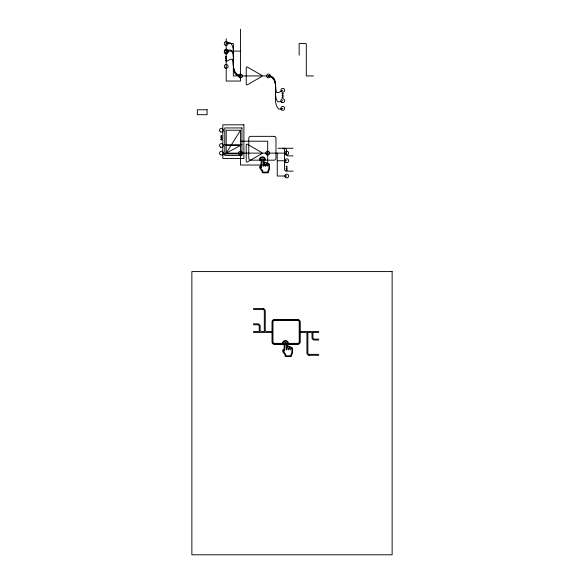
<?xml version="1.0" encoding="UTF-8"?>
<svg xmlns="http://www.w3.org/2000/svg" width="584" height="584" viewBox="0 0 584 584"><rect width="100%" height="100%" fill="white"/><g stroke="black" fill="none" stroke-linecap="round" stroke-linejoin="round"><path stroke-width="0.88" d="M226.205 153.125L240.506 130.239L226.205 130.239L226.205 153.125L286.773 153.125M226.205 61.619L230.337 59.225L232.461 59.429C234.586 65.021 231.147 76.008 240.506 75.927C226.614 71.752 238.63 51.217 230.337 42.844L228.563 42.69L226.205 43.501L233.352 43.501L233.352 75.927L268.465 75.927C277.823 75.847 274.385 86.834 276.509 92.418L278.634 92.63L282.773 90.228M222.628 155.03L240.506 145.496L226.205 145.496M282.773 100.718L280.408 101.696L278.634 101.842L277.363 101.266C272.472 93.805 280.4 78.146 268.465 75.927C282.357 80.103 270.341 100.63 278.634 109.011L280.408 109.164L282.773 108.347M262.384 159.6L261.822 160.111L261.632 167.447L260.917 166.09A1.445 1.445 0 0 0 260.668 168.148L262.669 170.63L262.895 172.119L267.735 172.119L267.998 170.616A3.504 3.504 0 0 0 268.844 168.345L268.844 164.797L268.333 164.294M289.284 347.057C287.97 351.729 288.518 350.02 287.554 346.414M291.219 347.976L290.131 349.867L289.489 347.071M264.318 162.71L263.778 163.111L263.756 165.9L263.296 166.206L263.026 160.053L262.53 159.607M266.253 163.367C264.559 169.477 265.676 164.746 264.464 162.717M268.187 164.287C266.859 167.404 267.435 165.944 266.399 163.374M285.415 343.29L284.853 343.801L284.634 351.152L283.948 349.772A1.445 1.445 0 0 0 283.7 351.838L285.7 354.32L285.926 355.802L290.766 355.802L291.036 354.305A3.504 3.504 0 0 0 291.876 352.035L291.876 348.487L291.372 347.984M287.35 346.4L286.81 346.801L286.781 349.626L286.328 349.896L286.065 343.742L285.569 343.297M240.506 51.129L226.205 51.129L228.563 50.151L230.337 50.005L231.607 50.589C236.498 58.05 228.57 73.708 240.506 75.927M313.462 75.927L306.308 75.927L306.308 44.267A0.766 0.766 0 0 0 305.541 43.501L299.154 43.501L299.154 55.188M240.506 141.211L267.706 141.211L267.706 165.031L240.506 165.031L240.506 130.239M224.774 144.73L241.937 144.73M277.874 148.256L293.132 148.256M224.774 153.884L241.937 153.884M293.132 155.884L288.365 155.884A1.905 1.905 0 0 1 286.459 153.979L286.459 150.161A1.905 1.905 0 0 0 284.554 148.256M277.239 160.753L286.773 160.753M293.132 171.141L286.459 171.141A1.905 1.905 0 0 1 284.554 169.236L284.554 150.161A1.905 1.905 0 0 0 282.641 148.256M286.773 176.01L277.239 176.01L277.239 153.125M253.419 308.578L263.194 308.578M253.419 309.535L262.873 309.535A1.431 1.431 0 0 1 264.304 310.965L264.304 330.04A2.387 2.387 0 0 0 264.778 331.471L261.603 331.471A1.431 1.431 0 0 1 260.172 330.04L260.172 326.222A2.387 2.387 0 0 0 257.785 323.843L253.419 323.843M253.419 324.792L257.785 324.792A1.431 1.431 0 0 1 259.216 326.222L259.216 330.04A2.387 2.387 0 0 0 259.697 331.471L253.419 331.471M272.487 331.471L266.691 331.471A1.431 1.431 0 0 1 265.26 330.04L265.26 310.965A2.387 2.387 0 0 0 262.873 308.578M299.687 331.471L318.762 331.471M253.419 332.42L272.487 332.42M299.687 332.42L305.49 332.42A1.431 1.431 0 0 1 306.921 333.851L306.921 352.926A2.387 2.387 0 0 0 309.301 355.306M318.762 332.42L312.484 332.42A2.387 2.387 0 0 1 312.958 333.851L312.958 337.669A1.431 1.431 0 0 0 314.389 339.1L318.762 339.1M318.762 340.049L314.389 340.049A2.387 2.387 0 0 1 312.002 337.669L312.002 333.851A1.431 1.431 0 0 0 310.571 332.42L307.396 332.42A2.387 2.387 0 0 1 307.87 333.851L307.87 352.926A1.431 1.431 0 0 0 309.301 354.357L318.762 354.357M308.987 355.306L318.762 355.306M292.591 348.546L292.591 352.028A4.212 4.212 0 0 1 291.657 354.663L291.657 355.561A0.971 0.971 0 0 1 290.693 356.525L286.007 356.525A0.971 0.971 0 0 1 285.036 355.561L285.036 354.619L283.145 352.291A2.161 2.161 0 0 1 283.517 349.21L284.138 348.736L284.138 343.859A1.277 1.277 0 0 1 285.291 342.589A2.175 2.175 0 0 1 285.51 342.582A1.277 1.277 0 0 1 286.788 343.859L286.788 345.823A1.277 1.277 0 0 1 287.35 345.692L287.445 345.692A1.277 1.277 0 0 1 288.642 346.524A1.277 1.277 0 0 1 289.284 346.341L289.379 346.341A1.277 1.277 0 0 1 290.635 347.407A1.27 1.27 0 0 1 292.489 348.538M240.506 29.2L240.506 81.037L226.205 81.037L226.205 38.734M267.603 163.717A1.27 1.27 0 0 1 268.187 163.578L268.275 163.578A1.277 1.277 0 0 1 269.553 164.856L269.553 168.345A4.212 4.212 0 0 1 268.625 170.981L268.625 171.871A0.971 0.971 0 0 1 267.654 172.842L262.968 172.842A0.971 0.971 0 0 1 262.004 171.871L262.004 170.929L260.114 168.601A2.161 2.161 0 0 1 260.486 165.52L261.106 165.053L261.106 160.169A1.277 1.277 0 0 1 262.252 158.899A2.175 2.175 0 0 1 262.471 158.892A1.277 1.277 0 0 1 263.749 160.169L263.756 162.133A1.277 1.277 0 0 1 264.318 162.002L264.406 162.002A1.277 1.277 0 0 1 265.603 162.834A1.277 1.277 0 0 1 267.508 163.717M220.84 137.824C222.066 139.846 222.322 135.831 220.847 137.78M220.84 136.035C221.949 138.109 222.387 134.079 220.84 136.035M220.84 139.612C222.124 141.62 222.197 137.663 220.847 139.569M225.607 58.721C226.709 60.765 227.227 56.809 225.614 58.677M225.607 56.933C226.972 58.955 226.84 54.903 225.607 56.933M225.607 60.51C226.694 62.597 227.161 58.546 225.614 60.466M282.174 93.644C283.357 95.681 283.634 91.732 282.182 93.601M282.174 97.221C283.437 99.207 283.612 95.294 282.189 97.134M282.174 95.433C283.612 97.433 283.247 93.425 282.174 95.433M286.182 168.338C287.394 170.389 287.583 166.36 286.182 168.338M286.182 166.549C287.459 168.586 287.423 164.615 286.182 166.506M286.182 170.126C287.408 172.149 287.664 168.134 286.182 170.083M260.055 159.848L259.347 159.885A3.03 3.03 0 0 1 262.369 156.819A3.03 3.03 0 0 1 265.399 159.848L264.691 159.885A2.314 2.314 0 0 0 262.369 157.534A2.314 2.314 0 0 0 260.055 159.848M283.087 343.538L282.379 343.575A3.03 3.03 0 0 1 285.401 340.508A3.03 3.03 0 0 1 288.43 343.538L287.722 343.575A2.314 2.314 0 0 0 285.401 341.224A2.314 2.314 0 0 0 283.087 343.538M261.603 76.584L247.375 84.804A0.766 0.766 0 0 1 246.229 84.14L246.229 67.715A0.766 0.766 0 0 1 247.375 67.05L261.603 75.263A0.766 0.766 0 0 1 261.603 76.584M261.603 153.782L247.375 161.994A0.766 0.766 0 0 1 246.229 161.337L246.229 144.905A0.766 0.766 0 0 1 247.375 144.248L261.603 152.46A0.766 0.766 0 0 1 261.603 153.782M207.057 109.77L197.341 109.77L197.341 114.698L207.057 114.698L207.057 109.77M243.893 124.823L222.818 124.823L222.818 158.541L243.893 158.541L243.893 124.823M241.937 127.947L224.774 127.947L224.774 155.41L241.937 155.41L241.937 127.947M274.064 136.349L250.682 136.349A1.905 1.905 0 0 0 248.769 138.255L248.769 158.257A1.905 1.905 0 0 0 250.682 160.169L274.064 160.169A1.905 1.905 0 0 0 275.969 158.257L275.969 138.255A1.905 1.905 0 0 0 274.064 136.349M392.127 271.582L191.873 271.582L191.873 554.8L392.127 554.8L392.127 271.582M297.782 319.558L274.4 319.558A2.387 2.387 0 0 0 272.013 321.945L272.013 341.947A2.387 2.387 0 0 0 274.4 344.334L297.782 344.334A2.387 2.387 0 0 0 300.161 341.947L300.161 321.945A2.387 2.387 0 0 0 297.782 319.558M297.782 320.032L274.4 320.032A1.905 1.905 0 0 0 272.487 321.945L272.487 341.947A1.905 1.905 0 0 0 274.4 343.852L297.782 343.852A1.905 1.905 0 0 0 299.687 341.947L299.687 321.945A1.905 1.905 0 0 0 297.782 320.032M297.782 320.514L274.4 320.514A1.431 1.431 0 0 0 272.969 321.945L272.969 341.947A1.431 1.431 0 0 0 274.4 343.377L297.782 343.377A1.431 1.431 0 0 0 299.212 341.947L299.212 321.945A1.431 1.431 0 0 0 297.782 320.514M239.44 77.504A1.905 1.905 0 0 0 242.411 76.059A1.905 1.905 0 0 0 239.674 74.212A1.905 1.905 0 0 0 239.44 77.504M225.249 52.786A1.905 1.905 0 0 0 228.11 51.129A1.905 1.905 0 0 0 225.249 49.479A1.905 1.905 0 0 0 225.249 52.786M225.249 45.158A1.905 1.905 0 0 0 228.11 43.501A1.905 1.905 0 0 0 225.249 41.851A1.905 1.905 0 0 0 225.249 45.158M267.508 77.577A1.905 1.905 0 0 0 270.37 75.927A1.905 1.905 0 0 0 267.508 74.278A1.905 1.905 0 0 0 267.508 77.577M281.817 91.885A1.905 1.905 0 0 0 284.678 90.228A1.905 1.905 0 0 0 281.817 88.578A1.905 1.905 0 0 0 281.817 91.885M281.817 102.368A1.905 1.905 0 0 0 284.678 100.718A1.905 1.905 0 0 0 281.817 99.068A1.905 1.905 0 0 0 281.817 102.368M281.817 110.004A1.905 1.905 0 0 0 284.678 108.347A1.905 1.905 0 0 0 281.817 106.697A1.905 1.905 0 0 0 281.817 110.004M225.132 67.97A1.905 1.905 0 0 0 228.103 66.525A1.905 1.905 0 0 0 225.366 64.678A1.905 1.905 0 0 0 225.132 67.97M225.249 53.611A1.905 1.905 0 0 0 228.11 51.961A1.905 1.905 0 0 0 225.249 50.312A1.905 1.905 0 0 0 225.249 53.611M239.44 154.702A1.905 1.905 0 0 0 242.411 153.256A1.905 1.905 0 0 0 239.674 151.409A1.905 1.905 0 0 0 239.44 154.702M220.365 154.702A1.905 1.905 0 0 0 223.336 153.256A1.905 1.905 0 0 0 220.599 151.409A1.905 1.905 0 0 0 220.365 154.702M220.365 131.816A1.905 1.905 0 0 0 223.336 130.371A1.905 1.905 0 0 0 220.599 128.524A1.905 1.905 0 0 0 220.365 131.816M220.365 147.073A1.905 1.905 0 0 0 223.336 145.628A1.905 1.905 0 0 0 220.599 143.781A1.905 1.905 0 0 0 220.365 147.073M266.749 154.775A1.905 1.905 0 0 0 269.611 153.125A1.905 1.905 0 0 0 266.749 151.468A1.905 1.905 0 0 0 266.749 154.775M285.824 162.403A1.905 1.905 0 0 0 288.678 160.753A1.905 1.905 0 0 0 285.824 159.096A1.905 1.905 0 0 0 285.824 162.403M285.707 177.587A1.905 1.905 0 0 0 288.678 176.142A1.905 1.905 0 0 0 285.941 174.295A1.905 1.905 0 0 0 285.707 177.587M285.824 154.775A1.905 1.905 0 0 0 288.678 153.125A1.905 1.905 0 0 0 285.824 151.468A1.905 1.905 0 0 0 285.824 154.775"/></g></svg>
